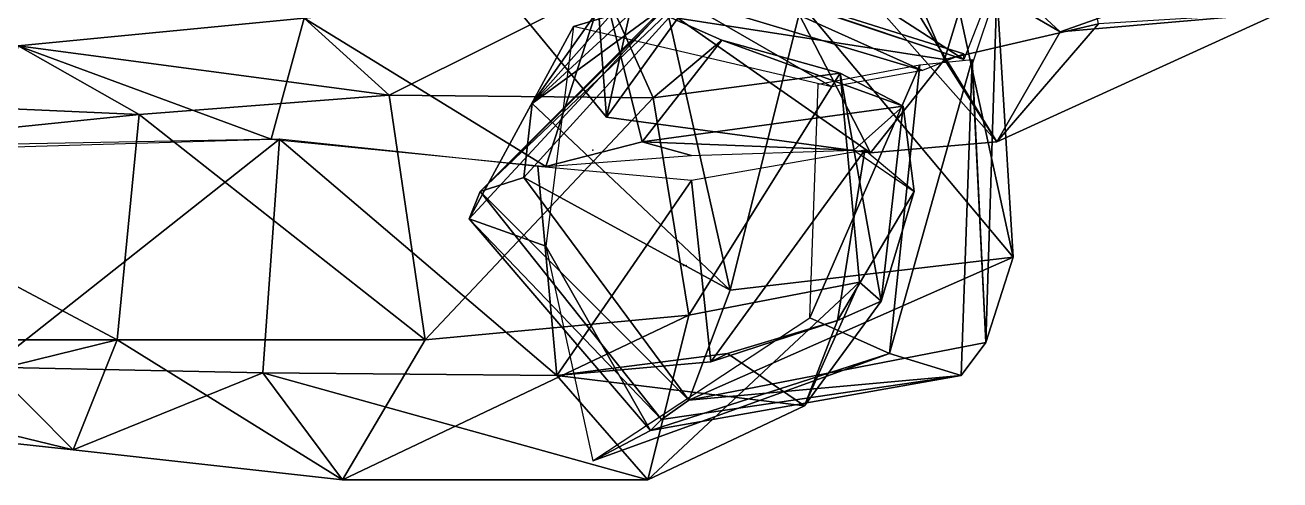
# Model space of a CAD drawing. Extents: x 4.9 to 9.1, y -6.1 to 13.5.
# Drawn here: x 6.902 to 7.662, y 6.577 to 6.853 of the extents above; entities that cross this region are included whole.
import ezdxf

# ---------------------------------------------------------------- set-up
doc = ezdxf.new("R2010")
doc.units = 0
doc.layers.get('0').update_dxf_attribs({"linetype": 'CONTINUOUS'})

msp = doc.modelspace()

# ---------------------------------------------------------------- linework, layer by layer
at = {"color": 0}
for p in [(7.24572, 6.77689, -1.96833), (7.30072, 6.70689, -2.05), (7.30072, 6.70689, -2.05), (7.30239, 6.70689, -2.05), (7.30239, 6.70689, -2.05), (7.25572, 6.57689, -2.03833)]:
    msp.add_point(p, dxfattribs=at)
for points in [[(7.37906, 7.01689, -0.89333), (7.45906, 6.83189, -0.98667), (7.51739, 7.02356, -0.93167)], [(7.55239, 6.85356, -1.04833), (7.51739, 7.02356, -0.93167), (7.45906, 6.83189, -0.98667)], [(7.23739, 7.02189, -0.91167), (7.16072, 6.91022, -1.07833), (7.25406, 6.79689, -1.03167)], [(7.23739, 7.02189, -0.91167), (7.25406, 6.79689, -1.03167), (7.29739, 6.85689, -0.98)], [(7.45906, 6.83189, -0.98667), (7.37906, 7.01689, -0.89333), (7.29739, 6.85689, -0.98)], [(7.29906, 6.99856, -1.07667), (7.34572, 7.01856, -1.17167), (7.49072, 6.78189, -1.10167)], [(7.34572, 7.01856, -1.17167), (7.39739, 6.92522, -1.30667), (7.52906, 6.84856, -1.25833)], [(7.52906, 6.84856, -1.25833), (7.49072, 6.78189, -1.10167), (7.34572, 7.01856, -1.17167)], [(7.29906, 6.99856, -1.07667), (7.25406, 6.79689, -1.03167), (7.16072, 6.91022, -1.07833)], [(7.25406, 6.79689, -1.03167), (7.29906, 6.99856, -1.07667), (7.41406, 6.77522, -1.03167)], [(7.49072, 6.78189, -1.10167), (7.41406, 6.77522, -1.03167), (7.29906, 6.99856, -1.07667)], [(7.20906, 6.80522, -1.12833), (7.28072, 6.90689, -1.035), (7.36406, 6.98022, -1.12333)], [(7.36406, 6.98022, -1.12333), (7.33406, 6.92022, -1.24833), (7.20906, 6.80522, -1.12833)], [(7.59906, 6.87356, -1.42), (7.52906, 6.84856, -1.25833), (7.39739, 6.92522, -1.30667)], [(7.31572, 6.88356, -1.37333), (7.20906, 6.80522, -1.12833), (7.33406, 6.92022, -1.24833)], [(7.33406, 6.92022, -1.24833), (7.47072, 6.83189, -1.36167), (7.31572, 6.88356, -1.37333)], [(7.47072, 6.83189, -1.36167), (7.33406, 6.92022, -1.24833), (7.48572, 6.87022, -1.235)], [(7.50072, 6.71189, -1.08167), (7.45739, 6.91022, -0.99667), (7.37239, 6.86522, -0.96167)], [(7.45739, 6.91022, -0.99667), (7.50072, 6.71189, -1.08167), (7.49072, 6.87356, -1.235)], [(7.28072, 6.90689, -1.035), (7.20906, 6.80522, -1.12833), (7.32906, 6.69189, -1.04)], [(7.32906, 6.69189, -1.04), (7.37239, 6.86522, -0.96167), (7.28072, 6.90689, -1.035)], [(7.31572, 6.88356, -1.37333), (7.31239, 6.88522, -1.59333), (7.17739, 6.75189, -1.56333)], [(7.29572, 6.87022, -1.83333), (7.17739, 6.75189, -1.56333), (7.31239, 6.88522, -1.59333)], [(7.17739, 6.75189, -1.56333), (7.20406, 6.76022, -1.3), (7.31572, 6.88356, -1.37333)], [(7.20906, 6.80522, -1.12833), (7.31572, 6.88356, -1.37333), (7.20406, 6.76022, -1.3)], [(7.31239, 6.88522, -1.59333), (7.44572, 6.82522, -1.84167), (7.29572, 6.87022, -1.83333)], [(7.31239, 6.88522, -1.59333), (7.31572, 6.88356, -1.37333), (7.47072, 6.83189, -1.36167)], [(7.47072, 6.83189, -1.36167), (7.47072, 6.83522, -1.615), (7.31239, 6.88522, -1.59333)], [(7.44572, 6.82522, -1.84167), (7.31239, 6.88522, -1.59333), (7.47072, 6.83522, -1.615)], [(7.07072, 6.85689, -2.125), (7.21739, 6.76689, -1.96667), (7.25239, 6.87522, -2.05)], [(7.25239, 6.87522, -2.05), (7.12239, 6.81022, -2.23833), (7.07072, 6.85689, -2.125)], [(7.12239, 6.81022, -2.23833), (7.25239, 6.87522, -2.05), (7.28239, 6.80856, -2.13167)], [(7.27572, 6.78189, -1.97), (7.25239, 6.87522, -2.05), (7.21739, 6.76689, -1.96667)], [(7.25239, 6.87522, -2.05), (7.27572, 6.78189, -1.97), (7.32406, 6.84356, -2.005)], [(7.32406, 6.84356, -2.005), (7.28239, 6.80856, -2.13167), (7.25239, 6.87522, -2.05)], [(7.49072, 6.87356, -1.235), (7.48406, 6.66022, -1.325), (7.47572, 6.82856, -1.35)], [(7.48406, 6.66022, -1.325), (7.49072, 6.87356, -1.235), (7.50072, 6.71189, -1.08167)], [(7.59906, 6.87356, -1.42), (7.66239, 6.86022, -1.19667), (7.52906, 6.84856, -1.25833)], [(7.17739, 6.75189, -1.56333), (7.29572, 6.87022, -1.83333), (7.17072, 6.73522, -1.815)], [(7.23406, 6.85189, -2.11), (7.17072, 6.73522, -1.815), (7.29572, 6.87022, -1.83333)], [(7.29572, 6.87022, -1.83333), (7.39072, 6.81522, -2.095), (7.23406, 6.85189, -2.11)], [(7.39072, 6.81522, -2.095), (7.29572, 6.87022, -1.83333), (7.44572, 6.82522, -1.84167)], [(7.37239, 6.86522, -0.96167), (7.32906, 6.69189, -1.04), (7.50072, 6.71189, -1.08167)], [(6.89739, 6.84022, -2.19333), (7.07072, 6.85689, -2.125), (7.12239, 6.81022, -2.23833)], [(6.89739, 6.84022, -2.19333), (7.05072, 6.78356, -2.04833), (7.07072, 6.85689, -2.125)], [(7.21739, 6.76689, -1.96667), (7.07072, 6.85689, -2.125), (7.05072, 6.78356, -2.04833)], [(7.41406, 6.77522, -1.03167), (7.29739, 6.85689, -0.98), (7.25406, 6.79689, -1.03167)], [(7.29739, 6.85689, -0.98), (7.41406, 6.77522, -1.03167), (7.45906, 6.83189, -0.98667)], [(7.49072, 6.78189, -1.10167), (7.52906, 6.84856, -1.25833), (7.66239, 6.86022, -1.19667)], [(7.66239, 6.86022, -1.19667), (7.55239, 6.85356, -1.04833), (7.49072, 6.78189, -1.10167)], [(7.17072, 6.73522, -1.815), (7.23406, 6.85189, -2.11), (7.21739, 6.71856, -1.96833)], [(7.45906, 6.83189, -0.98667), (7.49072, 6.78189, -1.10167), (7.55239, 6.85356, -1.04833)], [(6.70739, 6.81022, -2.29), (6.89739, 6.84022, -2.19333), (6.97072, 6.79856, -2.31667)], [(7.05072, 6.78356, -2.04833), (6.89739, 6.84022, -2.19333), (6.88072, 6.77856, -2.12667)], [(7.12239, 6.81022, -2.23833), (6.97072, 6.79856, -2.31667), (6.89739, 6.84022, -2.19333)], [(7.43406, 6.80356, -1.955), (7.32406, 6.84356, -2.005), (7.27572, 6.78189, -1.97)], [(7.28239, 6.80856, -2.13167), (7.32406, 6.84356, -2.005), (7.39572, 6.82356, -2.04833)], [(7.43406, 6.80356, -1.955), (7.39572, 6.82356, -2.04833), (7.32406, 6.84356, -2.005)], [(7.37739, 6.67522, -2.09333), (7.44406, 6.82856, -1.84), (7.42572, 6.65356, -1.825)], [(7.44406, 6.82856, -1.84), (7.37739, 6.67522, -2.09333), (7.38239, 6.81689, -2.095)], [(7.49072, 6.78189, -1.10167), (7.45906, 6.83189, -0.98667), (7.41406, 6.77522, -1.03167)], [(7.42572, 6.65356, -1.825), (7.47572, 6.83189, -1.61667), (7.46906, 6.64022, -1.58667)], [(7.47572, 6.83189, -1.61667), (7.42572, 6.65356, -1.825), (7.44406, 6.82856, -1.84)], [(7.48406, 6.66022, -1.325), (7.46906, 6.64022, -1.58667), (7.47572, 6.83189, -1.61667)], [(7.47572, 6.83189, -1.61667), (7.47572, 6.82856, -1.35), (7.48406, 6.66022, -1.325)], [(7.39572, 6.82356, -2.04833), (7.30406, 6.67689, -2.14), (7.28239, 6.80856, -2.13167)], [(7.30406, 6.67689, -2.14), (7.39572, 6.82356, -2.04833), (7.40739, 6.69689, -2.05167)], [(7.39572, 6.82356, -2.04833), (7.43406, 6.80356, -1.955), (7.42072, 6.68522, -1.99333)], [(7.42072, 6.68522, -1.99333), (7.40739, 6.69689, -2.05167), (7.39572, 6.82356, -2.04833)], [(6.97072, 6.79856, -2.31667), (6.74406, 6.77522, -2.39), (6.70739, 6.81022, -2.29)], [(6.97072, 6.79856, -2.31667), (7.12239, 6.81022, -2.23833), (7.14406, 6.66189, -2.245)], [(7.28239, 6.80856, -2.13167), (7.14406, 6.66189, -2.245), (7.12239, 6.81022, -2.23833)], [(7.14406, 6.66189, -2.245), (7.28239, 6.80856, -2.13167), (7.30406, 6.67689, -2.14)], [(7.20406, 6.76022, -1.3), (7.32906, 6.69189, -1.04), (7.20906, 6.80522, -1.12833)], [(7.27572, 6.78189, -1.97), (7.40406, 6.77689, -1.88167), (7.43406, 6.80356, -1.955)], [(7.44072, 6.75189, -1.925), (7.43406, 6.80356, -1.955), (7.40406, 6.77689, -1.88167)], [(7.44072, 6.75189, -1.925), (7.42072, 6.68522, -1.99333), (7.43406, 6.80356, -1.955)], [(6.74406, 6.77522, -2.39), (6.97072, 6.79856, -2.31667), (6.95739, 6.66189, -2.32833)], [(7.14406, 6.66189, -2.245), (6.95739, 6.66189, -2.32833), (6.97072, 6.79856, -2.31667)], [(6.88072, 6.64522, -2.12667), (7.04572, 6.64189, -2.03833), (7.05572, 6.78356, -2.03833)], [(7.05572, 6.78356, -2.03833), (6.88239, 6.78022, -2.12833), (6.88072, 6.64522, -2.12667)], [(7.22406, 6.64022, -1.97833), (7.05572, 6.78356, -2.03833), (7.04572, 6.64189, -2.03833)], [(7.05572, 6.78356, -2.03833), (7.22406, 6.64022, -1.97833), (7.21239, 6.76689, -1.975)], [(7.21739, 6.76689, -1.96667), (7.30572, 6.77356, -1.91167), (7.27572, 6.78189, -1.97)], [(7.40406, 6.77689, -1.88167), (7.27572, 6.78189, -1.97), (7.30572, 6.77356, -1.91167)], [(6.95739, 6.66189, -2.32833), (6.76406, 6.66189, -2.39167), (6.74406, 6.77522, -2.39)], [(7.41072, 6.77689, -1.87833), (7.30572, 6.75856, -1.91167), (7.31739, 6.64856, -1.94167)], [(7.31739, 6.64856, -1.94167), (7.39406, 6.67356, -1.92833), (7.41072, 6.77689, -1.87833)], [(7.44072, 6.75189, -1.925), (7.41072, 6.77689, -1.87833), (7.39406, 6.67356, -1.92833)], [(7.30572, 6.75856, -1.91167), (7.21239, 6.76689, -1.975), (7.22406, 6.64022, -1.97833)], [(7.17739, 6.75189, -1.56333), (7.30406, 6.62522, -1.29167), (7.20406, 6.76022, -1.3)], [(7.32906, 6.69189, -1.04), (7.20406, 6.76022, -1.3), (7.30406, 6.62522, -1.29167)], [(7.22406, 6.64022, -1.97833), (7.31739, 6.64856, -1.94167), (7.30572, 6.75856, -1.91167)], [(7.17072, 6.73522, -1.815), (7.28739, 6.61356, -1.565), (7.17739, 6.75189, -1.56333)], [(7.30406, 6.62522, -1.29167), (7.17739, 6.75189, -1.56333), (7.28739, 6.61356, -1.565)], [(7.44072, 6.75189, -1.925), (7.39406, 6.67356, -1.92833), (7.42072, 6.68522, -1.99333)], [(7.28739, 6.61356, -1.565), (7.17072, 6.73522, -1.815), (7.28072, 6.60689, -1.80833)], [(7.21739, 6.71856, -1.96833), (7.28072, 6.60689, -1.80833), (7.17072, 6.73522, -1.815)], [(7.28072, 6.60689, -1.80833), (7.21739, 6.71856, -1.96833), (7.24572, 6.58856, -2.07833)], [(7.30406, 6.62522, -1.29167), (7.50072, 6.71189, -1.08167), (7.32906, 6.69189, -1.04)], [(7.50072, 6.71189, -1.08167), (7.30406, 6.62522, -1.29167), (7.48406, 6.66022, -1.325)], [(7.27906, 6.57689, -2.075), (7.40739, 6.69689, -2.05167), (7.37406, 6.62189, -2.01167)], [(7.40739, 6.69689, -2.05167), (7.27906, 6.57689, -2.075), (7.30406, 6.67689, -2.14)], [(7.42072, 6.68522, -1.99333), (7.37406, 6.62189, -2.01167), (7.40739, 6.69689, -2.05167)], [(7.37406, 6.62189, -2.01167), (7.42072, 6.68522, -1.99333), (7.39406, 6.67356, -1.92833)], [(7.09406, 6.57689, -2.16), (7.30406, 6.67689, -2.14), (7.27906, 6.57689, -2.075)], [(7.30406, 6.67689, -2.14), (7.09406, 6.57689, -2.16), (7.14406, 6.66189, -2.245)], [(7.42572, 6.65356, -1.825), (7.24572, 6.58856, -2.07833), (7.37739, 6.67522, -2.09333)], [(7.39406, 6.67356, -1.92833), (7.31739, 6.64856, -1.94167), (7.32739, 6.65356, -1.94)], [(7.39406, 6.67356, -1.92833), (7.32739, 6.65356, -1.94), (7.37406, 6.62189, -2.01167)], [(6.76072, 6.61356, -2.31167), (6.95739, 6.66189, -2.32833), (6.93072, 6.59522, -2.23333)], [(6.95739, 6.66189, -2.32833), (6.76072, 6.61356, -2.31167), (6.76406, 6.66189, -2.39167)], [(7.09406, 6.57689, -2.16), (6.93072, 6.59522, -2.23333), (6.95739, 6.66189, -2.32833)], [(6.95739, 6.66189, -2.32833), (7.14406, 6.66189, -2.245), (7.09406, 6.57689, -2.16)], [(7.46906, 6.64022, -1.58667), (7.48406, 6.66022, -1.325), (7.30406, 6.62522, -1.29167)], [(7.22406, 6.64022, -1.97833), (7.32739, 6.65356, -1.94), (7.31739, 6.64856, -1.94167)], [(7.22406, 6.64022, -1.97833), (7.37406, 6.62189, -2.01167), (7.32739, 6.65356, -1.94)], [(7.24572, 6.58856, -2.07833), (7.42572, 6.65356, -1.825), (7.28072, 6.60689, -1.80833)], [(7.46906, 6.64022, -1.58667), (7.28072, 6.60689, -1.80833), (7.42572, 6.65356, -1.825)], [(6.71739, 6.64689, -2.22333), (6.93072, 6.59522, -2.23333), (6.88072, 6.64522, -2.12667)], [(6.93072, 6.59522, -2.23333), (6.71739, 6.64689, -2.22333), (6.76072, 6.61356, -2.31167)], [(7.04572, 6.64189, -2.03833), (6.88072, 6.64522, -2.12667), (6.93072, 6.59522, -2.23333)], [(6.93072, 6.59522, -2.23333), (7.09406, 6.57689, -2.16), (7.04572, 6.64189, -2.03833)], [(7.04572, 6.64189, -2.03833), (7.27906, 6.57689, -2.075), (7.22406, 6.64022, -1.97833)], [(7.27906, 6.57689, -2.075), (7.04572, 6.64189, -2.03833), (7.09406, 6.57689, -2.16)], [(7.37406, 6.62189, -2.01167), (7.22406, 6.64022, -1.97833), (7.27906, 6.57689, -2.075)], [(7.28072, 6.60689, -1.80833), (7.46906, 6.64022, -1.58667), (7.28739, 6.61356, -1.565)], [(7.30406, 6.62522, -1.29167), (7.28739, 6.61356, -1.565), (7.46906, 6.64022, -1.58667)]]:
    msp.add_3dface(points, dxfattribs=at)

doc.saveas('drawing.dxf')
